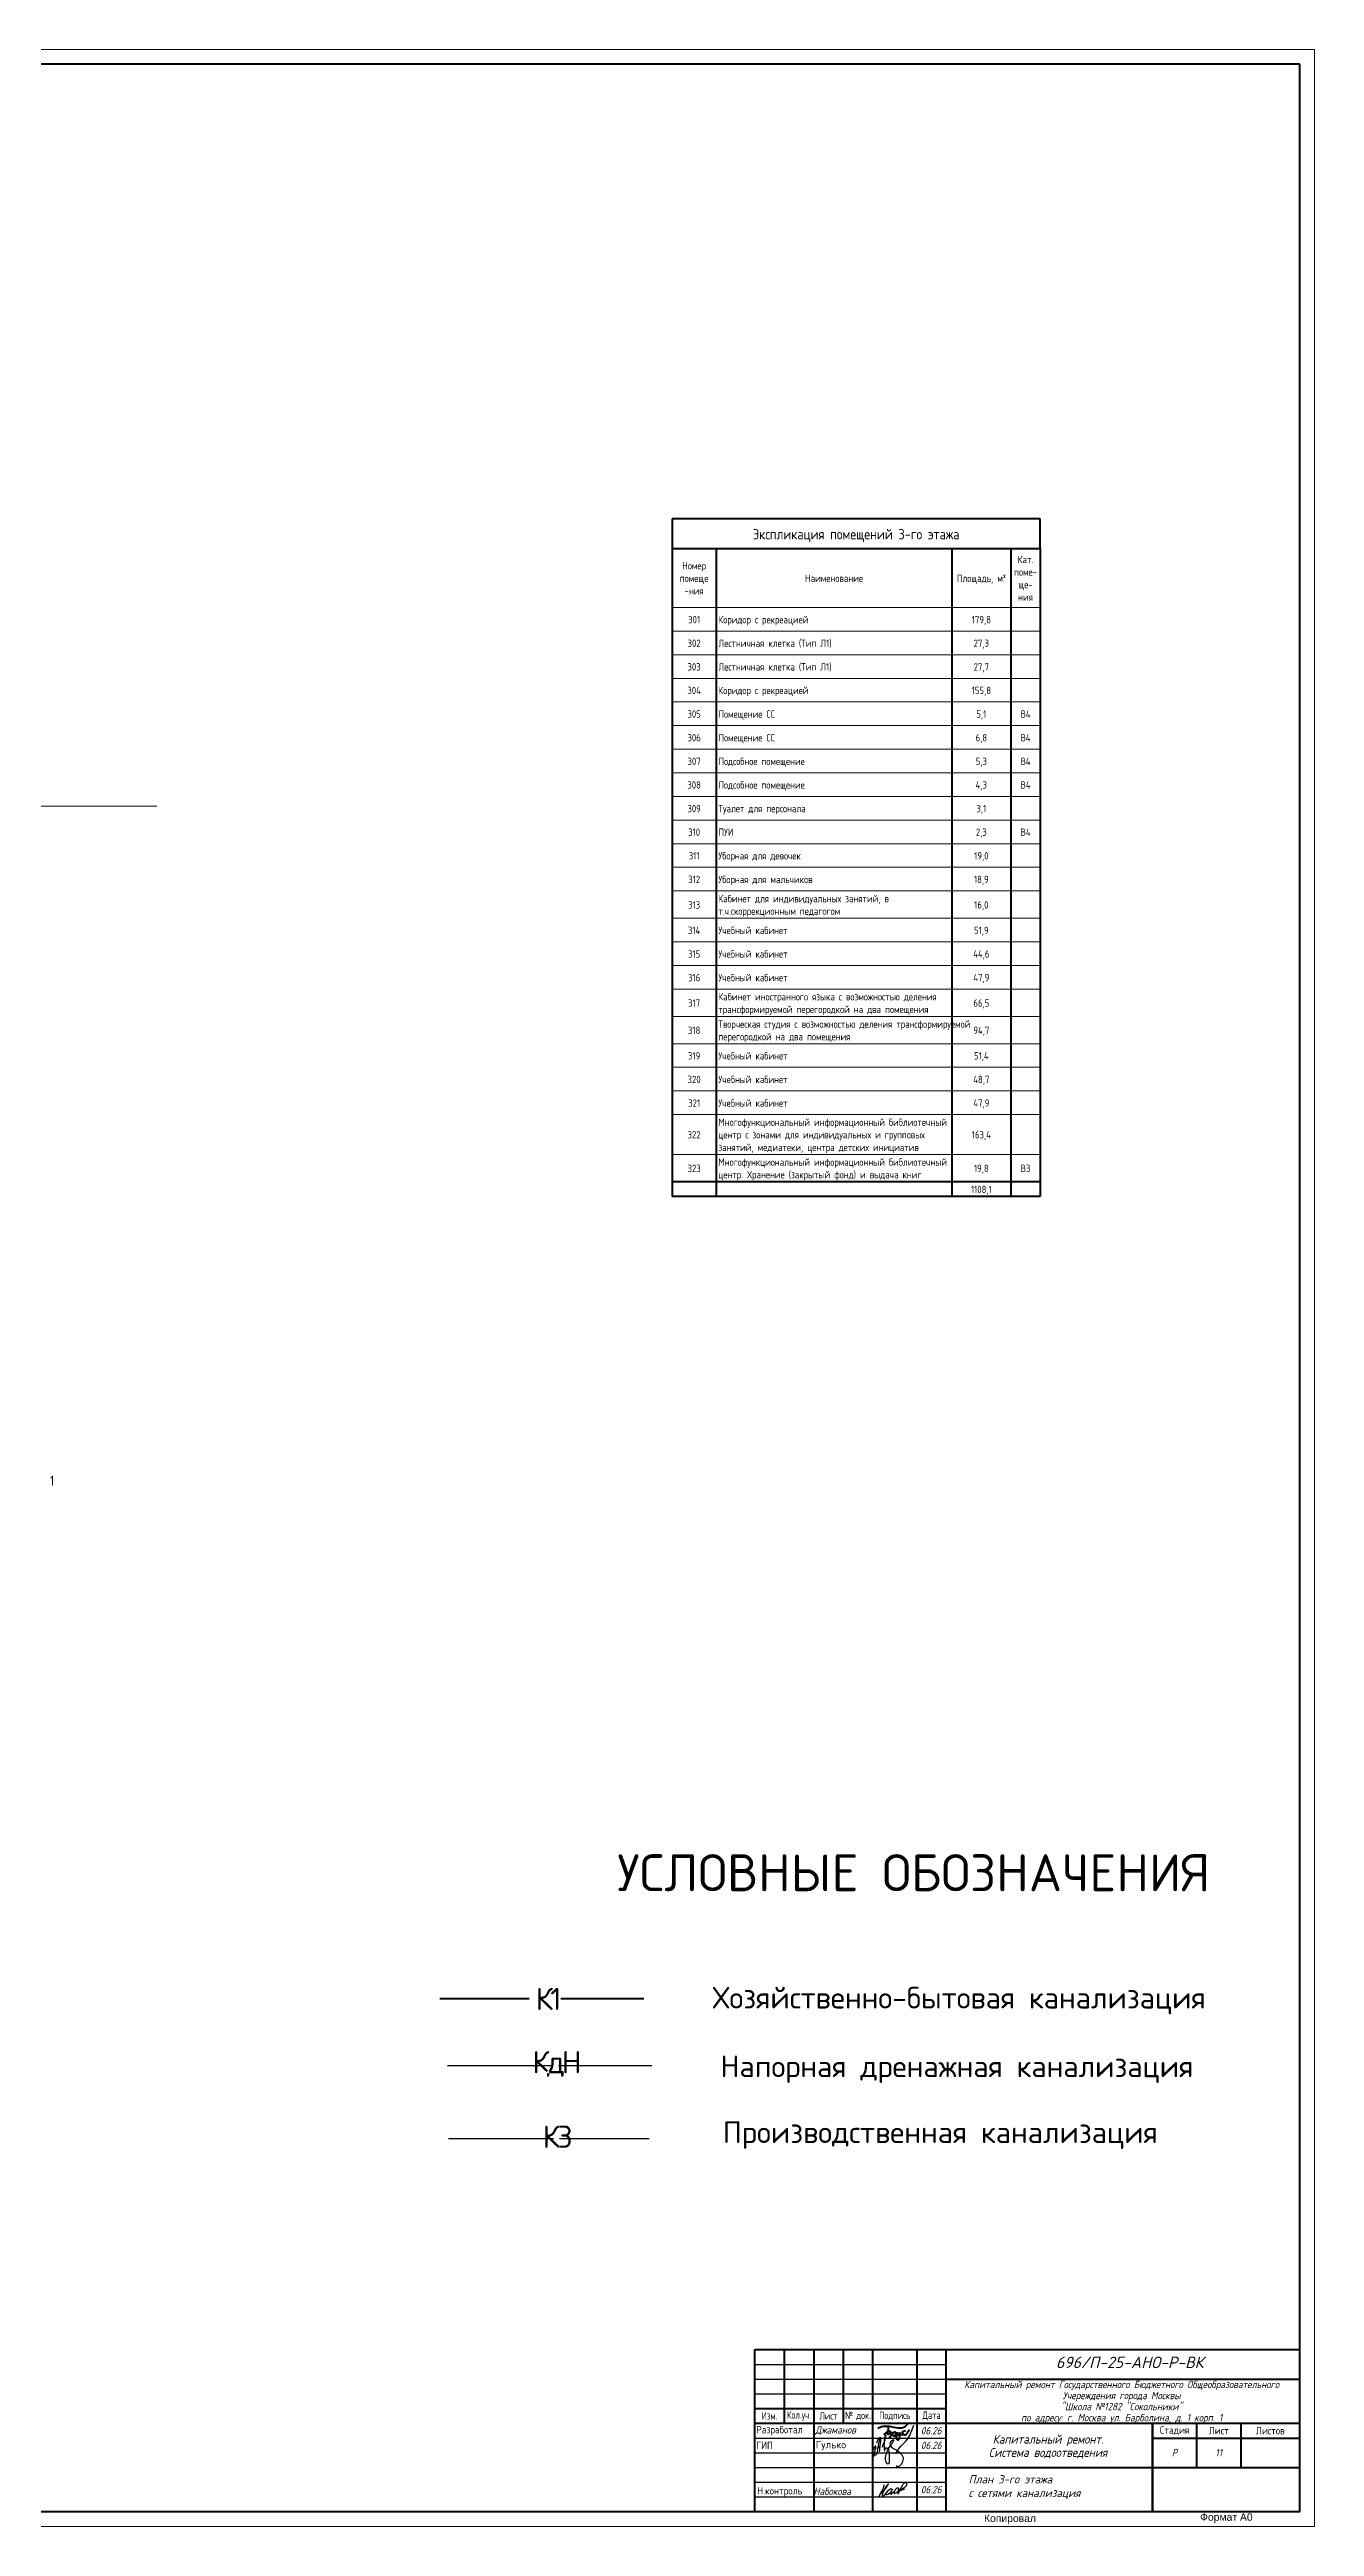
# Model space of a CAD drawing. Header units: millimetres. Extents: x -10178924 to 11692288, y -947381 to 58396.
# Drawn here: x 57344 to 100287, y -300675 to -216583 of the extents above; entities that cross this region are included whole.
import ezdxf
from ezdxf.enums import TextEntityAlignment as Align

# ---------------------------------------------------------------- set-up
doc = ezdxf.new("R2010")
doc.units = ezdxf.units.MM
for name, color, linetype, lineweight in [('!К3', 30, 'Continuous', 30), ('_0', 7, 'Continuous', 25), ('PDF _Текст', 7, 'Continuous', 5), ('Shtamp', 7, 'Continuous', 35), ('Аннотация', 7, 'Continuous', 18), ('ВК_К1', 24, 'Continuous', 50), ('Графика', 7, 'Continuous', 20), ('К1н', 42, 'Continuous', 30), ('подписи', 170, 'Continuous', 25), ('ПП_Оформление_подписи_ГИП_Гулько', 5, 'Continuous', 30), ('Разрезы', 7, 'Continuous', 9), ('ШТРИХОВКА', 252, 'Continuous', 15)]:
    doc.layers.add(name, color=color, linetype=linetype, lineweight=lineweight)
doc.layers.add('PDF _Ramka', color=7, linetype='Continuous')
doc.layers.add('PDF _В1_Арматура', color=7, linetype='Continuous')
doc.layers.add('Линии', color=7, linetype='Continuous', lineweight=9, true_color=0x00a600)
doc.styles.add('GOST Common_10', font='GOST_Common.ttf', dxfattribs={"width": 0.9, "height": 3.5})
doc.styles.add('GOST Common_11', font='GOST_Common.ttf', dxfattribs={"width": 0.9, "height": 2.5})
doc.styles.add('GOST Common_3', font='GOST_Common.ttf', dxfattribs={"width": 0.8, "height": 350})
doc.styles.add('ISOCPEUR', font='isocpeui.ttf', dxfattribs={"width": 0.9})
doc.styles.add('MOSOBL (isocpeur)', font='isocpeur.ttf')
doc.styles.add('PDF ArialMT', font='arial.ttf')
doc.styles.add('PDF ISOCPEUR', font='isocpeur.ttf')
doc.styles.add('PDF ISOCPEUR Italic', font='isocpeui.ttf')
doc.styles.add('М2', font='isocpeur.ttf', dxfattribs={"width": 0.8})

# ---------------------------------------------------------------- blocks, each defined once
blk = doc.blocks.new('ADSK_Обозначение_Аннотация_Текст_сВыноской - Текст с выноской-1286290-План 4-го этажа')
at = {"layer": 'Аннотация', "lineweight": 20}
blk.add_line((-25, 0), (25, 0), dxfattribs=at)
blk = doc.blocks.new('3 этаж')
at = {"layer": 'Линии', "color": 7, "lineweight": 50}
for p, q in [((78477, -142194), (78477, -143194)), ((90978, -142194), (78477, -142194)), ((90978, -143194), (90978, -142194)), ((78477, -143194), (78477, -165195)), ((78477, -143194), (90978, -143194)), ((79977, -143194), (79977, -145198)), ((87977, -143194), (87977, -145198)), ((89977, -143194), (89977, -145198)), ((90977, -143194), (90977, -145198)), ((90978, -143194), (90978, -165195)), ((79977, -145198), (79977, -146000)), ((87977, -145198), (87977, -146000)), ((89977, -145198), (89977, -146000)), ((90977, -145198), (90977, -146000)), ((79977, -146000), (79977, -146802)), ((87977, -146000), (87977, -146802)), ((89977, -146000), (89977, -146802)), ((90977, -146000), (90977, -146802)), ((79977, -146802), (79977, -147604)), ((87977, -146802), (87977, -147604)), ((89977, -146802), (89977, -147604)), ((90977, -146802), (90977, -147604)), ((79977, -147604), (79977, -148406)), ((87977, -147604), (87977, -148406)), ((89977, -147604), (89977, -148406)), ((90977, -147604), (90977, -148406)), ((79977, -148406), (79977, -149207)), ((87977, -148406), (87977, -149207)), ((89977, -148406), (89977, -149207)), ((90977, -148406), (90977, -149207)), ((79977, -149207), (79977, -150009)), ((87977, -149207), (87977, -150009)), ((89977, -149207), (89977, -150009)), ((90977, -149207), (90977, -150009)), ((79977, -150009), (79977, -150811)), ((87977, -150009), (87977, -150811)), ((89977, -150009), (89977, -150811)), ((90977, -150009), (90977, -150811)), ((79977, -150811), (79977, -151613)), ((87977, -150811), (87977, -151613)), ((89977, -150811), (89977, -151613)), ((90977, -150811), (90977, -151613)), ((79977, -151613), (79977, -152415)), ((87977, -151613), (87977, -152415)), ((89977, -151613), (89977, -152415)), ((90977, -151613), (90977, -152415)), ((79977, -152415), (79977, -153217)), ((87977, -152415), (87977, -153217)), ((89977, -152415), (89977, -153217)), ((90977, -152415), (90977, -153217)), ((79977, -153217), (79977, -154019)), ((87977, -153217), (87977, -154019)), ((89977, -153217), (89977, -154019)), ((90977, -153217), (90977, -154019)), ((79977, -154019), (79977, -154820)), ((87977, -154019), (87977, -154820)), ((89977, -154019), (89977, -154820)), ((90977, -154019), (90977, -154820)), ((79977, -154820), (79977, -155748)), ((87977, -154820), (87977, -155748)), ((89977, -154820), (89977, -155748)), ((90977, -154820), (90977, -155748)), ((79977, -155748), (79977, -156549)), ((87977, -155748), (87977, -156549)), ((89977, -155748), (89977, -156549)), ((90977, -155748), (90977, -156549)), ((79977, -156549), (79977, -157351)), ((87977, -156549), (87977, -157351)), ((89977, -156549), (89977, -157351)), ((90977, -156549), (90977, -157351)), ((79977, -157351), (79977, -158153)), ((87977, -157351), (87977, -158153)), ((89977, -157351), (89977, -158153)), ((90977, -157351), (90977, -158153)), ((79977, -158153), (79977, -159080)), ((87977, -158153), (87977, -159080)), ((89977, -158153), (89977, -159080)), ((90977, -158153), (90977, -159080)), ((79977, -159080), (79977, -160008)), ((87977, -159080), (87977, -160008)), ((89977, -159080), (89977, -160008)), ((90977, -159080), (90977, -160008)), ((79977, -160008), (79977, -160810)), ((87977, -160008), (87977, -160810)), ((89977, -160008), (89977, -160810)), ((90977, -160008), (90977, -160810)), ((79977, -160810), (79977, -161611)), ((87977, -160810), (87977, -161611)), ((89977, -160810), (89977, -161611)), ((90977, -160810), (90977, -161611)), ((79977, -161611), (79977, -162413)), ((87977, -161611), (87977, -162413)), ((89977, -161611), (89977, -162413)), ((90977, -161611), (90977, -162413)), ((79977, -162413), (79977, -163767)), ((87977, -162413), (87977, -163767)), ((89977, -162413), (89977, -163767)), ((90977, -162413), (90977, -163767)), ((79977, -163767), (79977, -164694)), ((87977, -163767), (87977, -164694)), ((89977, -163767), (89977, -164694)), ((90977, -163767), (90977, -164694)), ((79977, -164694), (78477, -164694)), ((87977, -164694), (79977, -164694)), ((79977, -164694), (79977, -165195)), ((89977, -164694), (87977, -164694)), ((87977, -164694), (87977, -165195)), ((90977, -164694), (89977, -164694)), ((89977, -164694), (89977, -165195)), ((90977, -164694), (90977, -165195)), ((90978, -165195), (78477, -165195))]:
    blk.add_line(p, q, dxfattribs=at)
at = {"layer": 'Линии', "color": 7, "lineweight": 20}
for p, q in [((79977, -145198), (78477, -145198)), ((87977, -145198), (79977, -145198)), ((89977, -145198), (87977, -145198)), ((90977, -145198), (89977, -145198)), ((79977, -146000), (78477, -146000)), ((87977, -146000), (79977, -146000)), ((89977, -146000), (87977, -146000)), ((90977, -146000), (89977, -146000)), ((79977, -146802), (78477, -146802)), ((87977, -146802), (79977, -146802)), ((89977, -146802), (87977, -146802)), ((90977, -146802), (89977, -146802)), ((79977, -147604), (78477, -147604)), ((87977, -147604), (79977, -147604)), ((89977, -147604), (87977, -147604)), ((90977, -147604), (89977, -147604)), ((79977, -148406), (78477, -148406)), ((87977, -148406), (79977, -148406)), ((89977, -148406), (87977, -148406)), ((90977, -148406), (89977, -148406)), ((79977, -149207), (78477, -149207)), ((87977, -149207), (79977, -149207)), ((89977, -149207), (87977, -149207)), ((90977, -149207), (89977, -149207)), ((79977, -150009), (78477, -150009)), ((87977, -150009), (79977, -150009)), ((89977, -150009), (87977, -150009)), ((90977, -150009), (89977, -150009)), ((79977, -150811), (78477, -150811)), ((87977, -150811), (79977, -150811)), ((89977, -150811), (87977, -150811)), ((90977, -150811), (89977, -150811)), ((79977, -151613), (78477, -151613)), ((87977, -151613), (79977, -151613)), ((89977, -151613), (87977, -151613)), ((90977, -151613), (89977, -151613)), ((79977, -152415), (78477, -152415)), ((87977, -152415), (79977, -152415)), ((89977, -152415), (87977, -152415)), ((90977, -152415), (89977, -152415)), ((79977, -153217), (78477, -153217)), ((87977, -153217), (79977, -153217)), ((89977, -153217), (87977, -153217)), ((90977, -153217), (89977, -153217)), ((79977, -154019), (78477, -154019)), ((87977, -154019), (79977, -154019)), ((89977, -154019), (87977, -154019)), ((90977, -154019), (89977, -154019)), ((79977, -154820), (78477, -154820)), ((87977, -154820), (79977, -154820)), ((89977, -154820), (87977, -154820)), ((90977, -154820), (89977, -154820)), ((79977, -155748), (78477, -155748)), ((87977, -155748), (79977, -155748)), ((89977, -155748), (87977, -155748)), ((90977, -155748), (89977, -155748)), ((79977, -156549), (78477, -156549)), ((87977, -156549), (79977, -156549)), ((89977, -156549), (87977, -156549)), ((90977, -156549), (89977, -156549)), ((79977, -157351), (78477, -157351)), ((87977, -157351), (79977, -157351)), ((89977, -157351), (87977, -157351)), ((90977, -157351), (89977, -157351)), ((79977, -158153), (78477, -158153)), ((87977, -158153), (79977, -158153)), ((89977, -158153), (87977, -158153)), ((90977, -158153), (89977, -158153)), ((79977, -159080), (78477, -159080)), ((87977, -159080), (79977, -159080)), ((89977, -159080), (87977, -159080)), ((90977, -159080), (89977, -159080)), ((79977, -160008), (78477, -160008)), ((87977, -160008), (79977, -160008)), ((89977, -160008), (87977, -160008)), ((90977, -160008), (89977, -160008)), ((79977, -160810), (78477, -160810)), ((87977, -160810), (79977, -160810)), ((89977, -160810), (87977, -160810)), ((90977, -160810), (89977, -160810)), ((79977, -161611), (78477, -161611)), ((87977, -161611), (79977, -161611)), ((89977, -161611), (87977, -161611)), ((90977, -161611), (89977, -161611)), ((79977, -162413), (78477, -162413)), ((87977, -162413), (79977, -162413)), ((89977, -162413), (87977, -162413)), ((90977, -162413), (89977, -162413)), ((79977, -163767), (78477, -163767)), ((87977, -163767), (79977, -163767)), ((89977, -163767), (87977, -163767)), ((90977, -163767), (89977, -163767))]:
    blk.add_line(p, q, dxfattribs=at)
at = {"layer": 'Графика', "line_spacing_factor": 1.022761}
for s, insert, char_height, width, attachment_point, style in [('Экспликация помещений 3-го этажа', (84728, -142535), 350, 8447.11, 2, 'GOST Common_10'), ('Номер\\Pпомеще\\P-ния', (79227, -143656), 250, 1418.03, 2, 'GOST Common_11'), ('Кат.\\Pпоме-\\Pще-\\Pния', (90477, -143443), 250, 962.45, 2, 'GOST Common_11'), ('Наименование', (83977, -144082), 250, 2353.32, 2, 'GOST Common_11'), ('Площадь, м\\fGOST Common|b0|i0|c238|p34|;\\W.9;²', (88977, -144082), 250, 2009.37, 2, 'GOST Common_11'), ('302', (79227, -146287), 250, 561.18, 2, 'GOST Common_11'), ('301', (79227, -145486), 250, 509.89, 2, 'GOST Common_11'), ('Лестничная клетка (Тип Л1)', (80052, -146287), 250, 4595.01, 1, 'GOST Common_11'), ('Коридор с рекреацией', (80052, -145486), 250, 3611.44, 1, 'GOST Common_11'), ('179,8', (88977, -145486), 250, 790.47, 2, 'GOST Common_11'), ('27,3', (88977, -146287), 250, 654.71, 2, 'GOST Common_11'), ('303', (79227, -147089), 250, 561.18, 2, 'GOST Common_11'), ('Лестничная клетка (Тип Л1)', (80052, -147089), 250, 4595.01, 1, 'GOST Common_11'), ('27,7', (88977, -147089), 250, 654.71, 2, 'GOST Common_11'), ('304', (79227, -147891), 250, 588.33, 2, 'GOST Common_11'), ('Коридор с рекреацией', (80052, -147891), 250, 3611.44, 1, 'GOST Common_11'), ('155,8', (88977, -147891), 250, 790.47, 2, 'GOST Common_11'), ('305', (79227, -148693), 250, 561.18, 2, 'GOST Common_11'), ('Помещение СС', (80052, -148693), 250, 2286.94, 1, 'GOST Common_11'), ('5,1', (88977, -148693), 250, 416.36, 2, 'GOST Common_11'), ('В4', (90477, -148693), 250, 428.42, 2, 'GOST Common_11'), ('306', (79227, -149495), 250, 561.18, 2, 'GOST Common_11'), ('Помещение СС', (80052, -149495), 250, 2286.94, 1, 'GOST Common_11'), ('6,8', (88977, -149495), 250, 467.65, 2, 'GOST Common_11'), ('В4', (90477, -149495), 250, 428.42, 2, 'GOST Common_11'), ('307', (79227, -150297), 250, 561.18, 2, 'GOST Common_11'), ('Подсобное помещение', (80052, -150297), 250, 3572.22, 1, 'GOST Common_11'), ('5,3', (88977, -150297), 250, 467.65, 2, 'GOST Common_11'), ('В4', (90477, -150297), 250, 428.42, 2, 'GOST Common_11'), ('308', (79227, -151098), 250, 561.18, 2, 'GOST Common_11'), ('Подсобное помещение', (80052, -151098), 250, 3572.22, 1, 'GOST Common_11'), ('4,3', (88977, -151098), 250, 494.8, 2, 'GOST Common_11'), ('В4', (90477, -151098), 250, 428.42, 2, 'GOST Common_11'), ('309', (79227, -151900), 250, 561.18, 2, 'GOST Common_11'), ('Туалет для персонала', (80052, -151900), 250, 3692.9, 1, 'GOST Common_11'), ('3,1', (88977, -151900), 250, 416.36, 2, 'GOST Common_11'), ('310', (79227, -152702), 250, 509.89, 2, 'GOST Common_11'), ('ПУИ', (80052, -152702), 250, 642.64, 1, 'GOST Common_11'), ('2,3', (88977, -152702), 250, 467.65, 2, 'GOST Common_11'), ('В4', (90477, -152702), 250, 428.42, 2, 'GOST Common_11'), ('311', (79227, -153504), 250, 458.6, 2, 'GOST Common_11'), ('Уборная для девочек', (80052, -153504), 250, 3421.36, 1, 'GOST Common_11'), ('19,0', (88977, -153504), 250, 603.41, 2, 'GOST Common_11'), ('312', (79227, -154306), 250, 509.89, 2, 'GOST Common_11'), ('Уборная для мальчиков', (80052, -154306), 250, 3849.79, 1, 'GOST Common_11'), ('18,9', (88977, -154306), 250, 603.41, 2, 'GOST Common_11'), ('313', (79227, -155170), 250, 509.89, 2, 'GOST Common_11'), ('Кабинет для индивидуальных занятий, в т.ч.скоррекционным педагогом', (80052, -154957), 250, 7533.64, 1, 'GOST Common_11'), ('16,0', (88977, -155170), 250, 603.41, 2, 'GOST Common_11'), ('314', (79227, -156035), 250, 537.04, 2, 'GOST Common_11'), ('Учебный кабинет', (80052, -156035), 250, 2848.12, 1, 'GOST Common_11'), ('51,9', (88977, -156035), 250, 603.41, 2, 'GOST Common_11'), ('315', (79227, -156837), 250, 509.89, 2, 'GOST Common_11'), ('Учебный кабинет', (80052, -156837), 250, 2848.12, 1, 'GOST Common_11'), ('44,6', (88977, -156837), 250, 709.01, 2, 'GOST Common_11'), ('316', (79227, -157639), 250, 509.89, 2, 'GOST Common_11'), ('Учебный кабинет', (80052, -157639), 250, 2848.12, 1, 'GOST Common_11'), ('47,9', (88977, -157639), 250, 681.86, 2, 'GOST Common_11'), ('317', (79227, -158503), 250, 509.89, 2, 'GOST Common_11'), ('Кабинет иностранного языка с возможностью деления трансформируемой перегородкой на два помещения', (80052, -158290), 250, 9024.07, 1, 'GOST Common_11'), ('66,5', (88977, -158503), 250, 654.71, 2, 'GOST Common_11'), ('318', (79227, -159430), 250, 509.89, 2, 'GOST Common_11'), ('Творческая студия с возможностью деления трансформируемой перегородкой на два помещения', (80052, -159217), 250, 8559.44, 1, 'GOST Common_11'), ('94,7', (88977, -159430), 250, 681.86, 2, 'GOST Common_11'), ('319', (79227, -160295), 250, 509.89, 2, 'GOST Common_11'), ('Учебный кабинет', (80052, -160295), 250, 2848.12, 1, 'GOST Common_11'), ('51,4', (88977, -160295), 250, 630.57, 2, 'GOST Common_11'), ('320', (79227, -161097), 250, 561.18, 2, 'GOST Common_11'), ('Учебный кабинет', (80052, -161097), 250, 2848.12, 1, 'GOST Common_11'), ('48,7', (88977, -161097), 250, 681.86, 2, 'GOST Common_11'), ('321', (79227, -161899), 250, 509.89, 2, 'GOST Common_11'), ('Учебный кабинет', (80052, -161899), 250, 2848.12, 1, 'GOST Common_11'), ('47,9', (88977, -161899), 250, 681.86, 2, 'GOST Common_11'), ('322', (79227, -162976), 250, 561.18, 2, 'GOST Common_11'), ('Многофункциональный информационный библиотечный\\Pцентр с зонами для индивидуальных и групповых\\Pзанятий, медиатеки, центра детских инициатив', (80052, -162550), 250, 9039.16, 1, 'GOST Common_11'), ('163,4', (88977, -162976), 250, 817.63, 2, 'GOST Common_11'), ('Многофункциональный информационный библиотечный \\Pцентр. Хранение (закрытый фонд) и выдача книг', (80052, -163904), 250, 9039.16, 1, 'GOST Common_11'), ('323', (79227, -164117), 250, 561.18, 2, 'GOST Common_11'), ('19,8', (88977, -164117), 250, 603.41, 2, 'GOST Common_11'), ('В3', (90477, -164117), 250, 401.27, 2, 'GOST Common_11'), ('1108,1', (88977, -164831), 250, 874.95, 2, 'GOST Common_11')]:
    blk.add_mtext(s, dxfattribs=dict(at, insert=insert, char_height=char_height, width=width, attachment_point=attachment_point, style=style))
at = {"layer": 'Разрезы', "insert": (57432, -174845), "char_height": 350, "width": 143.2, "attachment_point": 5, "line_spacing_factor": 1.022766, "style": 'GOST Common_3'}
blk.add_mtext('\\pxqc,t2.90286,5.80571,8.70857,11.61143,14.51429,17.41714,20.32,23.22286,26.12571,29.02857,31.93143,34.83429,37.73714,40.64,43.54286,46.44571,49.34857,52.25143,55.15429,58.05714,60.96,63.86286,66.76571,69.66857,72.57143,75.47429,78.37714,81.28,84.18286,87.08571,89.98857,92.89143;{1}', dxfattribs=at)
blk = doc.blocks.new('A$Cb06f03d6')
at = {"layer": 'ПП_Оформление_подписи_ГИП_Гулько'}
blk.add_line((-125812, 86151), (-99010, 105567), dxfattribs=at)
for points in [[(48334, 37486), (96196, 107493), (144753, 156012), (214812, 300877)], [(-153665, 12505), (-142841, 105790), (-159754, 76722), (-152989, 32784), (-137429, 26024), (-117811, 71315), (-98869, 164600), (-92504, 179742), (-92297, 176756)], [(-128360, 138738), (-93552, 187518), (-92504, 179742), (-97797, 114560), (-104164, 55600)], [(-75533, 97324), (-42210, 189000), (-42210, 208026), (-48269, 212783), (-52164, 202837), (-57357, 65757), (-56924, 62730), (-40479, 94297), (-32257, 83054), (-17543, 96459), (-18408, 94730), (-18706, 73957), (-12202, 5501), (-23909, -59489), (-44288, -31326), (-39549, 31070), (-17839, 86088), (28122, 165376), (-2229, 141546), (2107, 106452), (39396, 79590), (85790, 47095), (115708, 735), (107904, -44757), (87958, -72486), (68013, -84185), (56306, -72920)]]:
    blk.add_spline(points, degree=3, dxfattribs=at)
blk = doc.blocks.new('Рамка')
at = {"layer": 'PDF _Ramka', "lineweight": 20}
blk.add_lwpolyline([(100287, -596749), (100287, -512657), (-18603, -512657), (-18603, -596749)], close=True, dxfattribs=at)
at = {"layer": 'PDF _Ramka', "lineweight": 40}
blk.add_lwpolyline([(99787, -513153), (-16604, -513153), (-16604, -596246), (99787, -596246)], close=True, dxfattribs=at)
at = {"layer": 'Shtamp', "linetype": 'Continuous', "lineweight": 40}
for p, q in [((81287, -590746), (99787, -590746)), ((81287, -596246), (81287, -590746)), ((82287, -590746), (82287, -593246)), ((83287, -590746), (83287, -596246)), ((84287, -590746), (84287, -593246)), ((85287, -590746), (85287, -596246)), ((86787, -590746), (86787, -596246)), ((87787, -596246), (87787, -590747)), ((99787, -596246), (99787, -590746)), ((87787, -591746), (99787, -591746)), ((81287, -592746), (87787, -592746)), ((81287, -593246), (99787, -593246)), ((94787, -596246), (94787, -593246)), ((94787, -593246), (94787, -596246)), ((96287, -593246), (96287, -594746)), ((97787, -593246), (97787, -594746)), ((94787, -593746), (99787, -593746)), ((87787, -594746), (99787, -594746)), ((81287, -596246), (99787, -596246))]:
    blk.add_line(p, q, dxfattribs=at)
at = {"layer": 'Shtamp', "linetype": 'Continuous', "lineweight": 25}
for p, q in [((81287, -591246), (87787, -591246)), ((81287, -591746), (87787, -591746)), ((81287, -592246), (87787, -592246)), ((81287, -593746), (87787, -593746)), ((81287, -594246), (87787, -594246)), ((81287, -594746), (87787, -594746)), ((81287, -595246), (87787, -595246)), ((81287, -595746), (87787, -595746))]:
    blk.add_line(p, q, dxfattribs=at)
at = {"layer": 'PDF _Текст', "attachment_point": 4}
for s, insert, char_height, style in [('{\\fISOCPEUR|b0|i1|c204|p34;\\H1.29167x;696/П-25-АНО-Р-ВК}', (91511, -591179), 299.98, 'PDF ISOCPEUR'), ('Копировал', (89068, -596510), 251.5, 'PDF ArialMT'), ('Формат А0', (96405, -596468), 251.5, 'PDF ArialMT')]:
    blk.add_mtext(s, dxfattribs=dict(at, insert=insert, char_height=char_height, style=style))
at = {"layer": 'Shtamp', "color": 18, "ltscale": 100, "true_color": 0x000000, "style": 'ISOCPEUR', "width": 0.9}
for p in [(86927, -593621), (86927, -594121), (86927, -595621)]:
    blk.add_text('06.26', height=250, dxfattribs=at).set_placement(p)
at = {"layer": 'Shtamp', "ltscale": 33.333333, "insert": (93742, -592525), "char_height": 250, "width": 11349.3, "attachment_point": 5, "line_spacing_factor": 0.9, "style": 'ISOCPEUR'}
blk.add_mtext('Капитальный ремонт Государственного Бюджетного Общеобразовательного Учереждения города Москвы\\P"Школа №1282 "Сокольники"\\Pпо адресу: г. Москва ул. Барболина, д. 1 корп. 1', dxfattribs=at)
at = {"layer": 'Shtamp', "color": 18, "ltscale": 100, "true_color": 0x000000, "char_height": 250, "attachment_point": 5}
for s, insert, width, style in [('{\\C256;Кол\\W0.9;\\T0.9;.\\W0.8;\\T1;уч.}', (82787, -592996), 1000, 'М2'), ('{\\C256;№\\W0.7;\\T0.75; \\W0.8;\\T1;док.}', (84787, -592996), 1000, 'М2'), ('{\\C256;Подпись}', (86037, -592996), 1500, 'М2'), ('{\\C256;Дата}', (87287, -592996), 1000, 'М2'), ('{\\C256;Изм.}', (81787, -592996), 1000, 'М2'), ('{\\C256;Лист}', (83787, -592996), 1000, 'М2'), ('{\\fISOCPEUR|b0|i0|c204|p34;\\C256;Стадия}', (95537, -593496), 1500, 'ISOCPEUR'), ('{\\fISOCPEUR|b0|i0|c204|p34;\\C256;Лист}', (97037, -593496), 1500, 'ISOCPEUR'), ('{\\fISOCPEUR|b0|i0|c204|p34;\\C256;Листов}', (98787, -593496), 2000, 'ISOCPEUR'), ('{\\C256;Р}', (95537, -594246), 1500, 'ISOCPEUR')]:
    blk.add_mtext(s, dxfattribs=dict(at, insert=insert, width=width, style=style))

msp = doc.modelspace()

# ---------------------------------------------------------------- linework, layer by layer
at = {"layer": '!К3'}
msp.add_line((77699.9, -287509.5), (70891.9, -287509.5), dxfattribs=at)
at = {"layer": 'PDF _В1_Арматура', "color": 162, "lineweight": 50, "true_color": 0x0037dd}
for points in [[(85462.8, -297339.3), (85585.3, -297286.8), (85655.3, -297275.1), (85719.5, -297269.3), (85789.5, -297269.3), (85859.5, -297275.1), (86005.4, -297298.5), (86139.6, -297321.8), (86209.6, -297327.7), (86273.8, -297321.8), (86332.1, -297304.3), (86390.5, -297281), (86437.1, -297234.3), (86483.8, -297193.5)], [(85816, -297298), (85816, -297338.9), (85816, -297379.7), (85810.2, -297420.6), (85792.7, -297449.7), (85763.5, -297478.9), (85728.5, -297502.2), (85658.5, -297548.9)], [(85786.8, -297455.6), (85845.2, -297449.7), (85862.7, -297443.9), (85886, -297449.7), (85891.9, -297449.7), (85891.9, -297461.4), (85886, -297490.6), (85880.2, -297502.2), (85868.5, -297531.4), (85845.2, -297543.1), (85833.5, -297548.9), (85816, -297548.9), (85804.3, -297543.1), (85792.7, -297519.7), (85763.5, -297478.9)], [(85938.5, -297537.2), (85973.6, -297578.1), (85979.4, -297589.8), (86002.7, -297595.6), (86020.2, -297601.4), (86031.9, -297595.6), (86049.4, -297583.9), (86061.1, -297560.6), (86072.7, -297543.1), (86072.7, -297513.9), (86072.7, -297496.4), (86072.7, -297484.7), (86061.1, -297478.9), (86037.7, -297478.9), (85991.1, -297490.6), (85851, -297677.3)], [(85880.2, -297508.1), (86014.4, -297484.7)], [(86072.8, -297496.4), (86142.8, -297496.4), (86136.9, -297519.7), (86136.9, -297543.1), (86142.8, -297554.8), (86154.4, -297554.8), (86177.8, -297560.6), (86206.9, -297554.8), (86218.6, -297543.1), (86218.6, -297519.7), (86212.8, -297496.4), (86206.9, -297560.6), (86195.3, -297624.8), (86183.6, -297677.3), (86171.9, -297712.3), (86171.9, -297724), (86160.3, -297735.6), (86154.4, -297741.5), (86142.8, -297741.5), (86136.9, -297735.6), (86125.3, -297724), (86107.8, -297689), (86096.1, -297642.3), (86090.3, -297624.8), (86096.1, -297613.1), (86101.9, -297595.6), (86113.6, -297583.9), (86142.8, -297572.3), (86183.6, -297554.8), (86236.1, -297554.8), (86347, -297548.9)], [(86399.5, -297432.2), (86364.5, -297443.9), (86329.5, -297449.7), (86306.2, -297467.2), (86300.3, -297478.9), (86294.5, -297490.6), (86294.5, -297496.4), (86300.3, -297508.1), (86317.8, -297531.4), (86347, -297548.9), (86370.3, -297560.6), (86393.7, -297560.6), (86411.2, -297548.9), (86440.3, -297537.2), (86457.9, -297513.9), (86498.7, -297449.7), (86533.7, -297385.5)]]:
    msp.add_lwpolyline(points, dxfattribs=at)
at = {"layer": 'PDF _В1_Арматура', "color": 162, "lineweight": 25, "true_color": 0x2b3cd4}
for points in [[(85679.4, -299259.3), (85641.3, -299377.9), (85620.1, -299432.9), (85590.5, -299487.9), (85472, -299699.6)], [(85535.5, -299576.8), (85577.8, -299547.2), (85620.1, -299509.1), (85666.7, -299466.8), (85713.3, -299407.5), (85755.6, -299348.2), (85793.7, -299289), (85806.4, -299267.8), (85819.1, -299246.6), (85823.3, -299233.9), (85827.6, -299225.5), (85823.3, -299229.7), (85814.9, -299238.2), (85802.2, -299250.9), (85785.2, -299272), (85747.1, -299322.8), (85704.8, -299386.3), (85666.7, -299449.8), (85637.1, -299509.1), (85620.1, -299564.1), (85611.7, -299614.9), (85611.7, -299644.5), (85624.4, -299653), (85637.1, -299657.2), (85662.5, -299640.3), (85683.6, -299619.1), (85755.6, -299534.5), (85789.5, -299487.9), (85827.6, -299445.6), (85874.1, -299411.7), (85895.3, -299394.8), (85908, -299390.6), (85924.9, -299394.8), (85933.4, -299403.3), (85941.9, -299416), (85937.6, -299445.6), (85929.2, -299475.2), (85908, -299500.6), (85869.9, -299542.9), (85827.6, -299581), (85802.2, -299593.7), (85772.5, -299602.2), (85747.1, -299602.2), (85738.7, -299598), (85734.4, -299589.5), (85734.4, -299568.3), (85751.4, -299542.9), (85776.8, -299509.1), (85802.2, -299475.2)], [(86140.8, -299576.8), (86255.1, -299365.2), (86314.4, -299259.3), (86327.1, -299233.9), (86348.3, -299212.8), (86373.7, -299195.8), (86403.3, -299183.1), (86416, -299178.9), (86428.7, -299183.1), (86437.2, -299191.6), (86441.4, -299208.5), (86441.4, -299242.4), (86437.2, -299276.3), (86420.2, -299301.7), (86403.3, -299322.8), (86356.7, -299365.2), (86255.1, -299432.9), (86204.3, -299458.3), (86149.3, -299483.7)], [(85958.8, -299411.7), (85916.5, -299500.6), (85891.1, -299543), (85886.8, -299551.4), (85886.8, -299564.1), (85895.3, -299572.6), (85903.8, -299576.8), (85950.3, -299543), (85992.7, -299513.3), (86056.2, -299449.8)], [(86204.3, -299471), (86293.2, -299437.1), (86377.9, -299399)]]:
    msp.add_lwpolyline(points, dxfattribs=at)
msp.add_lwpolyline([(86056.2, -299428.7), (86030.8, -299479.5), (86022.3, -299500.6), (86013.8, -299513.3), (86013.8, -299530.3), (86013.8, -299538.7), (86022.3, -299542.9), (86030.8, -299542.9), (86064.6, -299538.7), (86102.7, -299526), (86132.4, -299504.9), (86153.5, -299479.5), (86166.2, -299449.8), (86174.7, -299420.2), (86178.9, -299407.5), (86174.7, -299390.6), (86166.2, -299377.9), (86149.3, -299369.4), (86132.4, -299369.4), (86115.4, -299373.6), (86090, -299394.8), (86068.9, -299416)], close=True, dxfattribs=at)
at = {"layer": 'ВК_К1', "ltscale": 100}
for p, q in [((73628.8, -282765.1), (70596.6, -282765.1)), ((77525, -282765.1), (74706.8, -282765.1))]:
    msp.add_line(p, q, dxfattribs=at)
at = {"layer": 'К1н'}
for p, q in [((73872, -285037.3), (70857.8, -285037.3)), ((77786.1, -285037.3), (73872, -285037.3))]:
    msp.add_line(p, q, dxfattribs=at)

# ---------------------------------------------------------------- block references
at = {"layer": '_0'}
msp.add_blockref('Рамка', (0, 296074), dxfattribs=at)
at = {"layer": 'Аннотация', "lineweight": 20, "xscale": 100, "yscale": 100, "zscale": 100}
msp.add_blockref('ADSK_Обозначение_Аннотация_Текст_сВыноской - Текст с выноской-1286290-План 4-го этажа', (58486.6, -242274.4), dxfattribs=at)
at = {"layer": 'подписи', "xscale": 0.003662109375, "yscale": 0.003662109375, "zscale": 0.003662109375}
msp.add_blockref('A$Cb06f03d6', (85894.7, -298340.9), dxfattribs=at)
at = {"layer": 'ШТРИХОВКА'}
msp.add_blockref('3 этаж', (0, -90326.7), dxfattribs=at)

# ---------------------------------------------------------------- texts
at = {"layer": '_0', "color": 7, "lineweight": 60, "style": 'MOSOBL (isocpeur)'}
msp.add_text('УСЛОВНЫЕ ОБОЗНАЧЕНИЯ', height=1254.227, dxfattribs=at).set_placement((86686.1, -278481), align=Align.MIDDLE_CENTER)
at = {"layer": 'PDF _Текст', "style": 'PDF ISOCPEUR'}
for s, p in [('Хозяйственно-бытовая канализация', (79856.9, -283090.5)), ('Напорная дренажная канализация', (80118.1, -285420.8)), ('Производственная канализация', (80199.2, -287657.5))]:
    msp.add_text(s, height=733.859, dxfattribs=at).set_placement(p)
at = {"layer": 'PDF _Текст', "insert": (83355.4, -297931.4), "char_height": 249.98, "attachment_point": 4, "style": 'PDF ISOCPEUR'}
msp.add_mtext('Гулько', dxfattribs=at)
at = {"layer": 'PDF _Текст', "insert": (88545.5, -299341.3), "char_height": 279.247, "attachment_point": 4, "rotation": 359.937251, "style": 'PDF ISOCPEUR Italic'}
msp.add_mtext('{\\fGOST Common|b0|i1|c204|p34;План 3-го этажа \\Pс сетями канализация}', dxfattribs=at)
at = {"layer": 'Shtamp', "color": 18, "ltscale": 100, "true_color": 0x000000, "char_height": 250, "style": 'ISOCPEUR'}
for s, insert, width, attachment_point in [('\\pxl0.2,t0;{\\fISOCPEUR|b0|i0|c204|p34;\\W0.9;\\C256;Разработал}', (81287.1, -297422.1), 2000, 4), ('\\pxi0.2,t0;{\\C256;Джаманов}', (83287.1, -297422.1), 2000, 4), ('\\pxl0.2,t0;{\\fISOCPEUR|b0|i0|c204|p34;\\W0.9;\\C256;ГИП}', (81287.1, -297922.1), 2000, 4), ('{\\C256;11}', (97037.1, -298172.1), 1500, 5), ('{\\fISOCPEUR|b0|i0|c204|p34;Н.контроль}', (81372.6, -299498.6), 2000, 4), ('{\\W0.9;Набокова}', (83287.1, -299479.9), 2000, 4)]:
    msp.add_mtext(s, dxfattribs=dict(at, insert=insert, width=width, attachment_point=attachment_point))
at = {"layer": 'Shtamp', "ltscale": 33.333333, "insert": (91242, -297962.2), "char_height": 300, "width": 7000, "attachment_point": 5, "line_spacing_factor": 0.9, "style": 'ISOCPEUR'}
msp.add_mtext('Капитальный ремонт. \\PСистема водоотведения', dxfattribs=at)

# ---------------------------------------------------------------- next in the draw order: texts
at = {"layer": '_0', "color": 7, "lineweight": 60, "char_height": 752.536, "width": 195.923, "attachment_point": 5, "style": 'MOSOBL (isocpeur)', "bg_fill": 3, "box_fill_scale": 1, "bg_fill_color": 256, "bg_fill_transparency": 0}
for s, insert in [('{\\T0.85;К1}', (74258.8, -282765.1)), ('{\\T0.85;КдН}', (74519.9, -284970.2)), ('{\\T0.85;К3}', (74554.1, -287442.4))]:
    msp.add_mtext(s, dxfattribs=dict(at, insert=insert))

doc.saveas('drawing.dxf')
